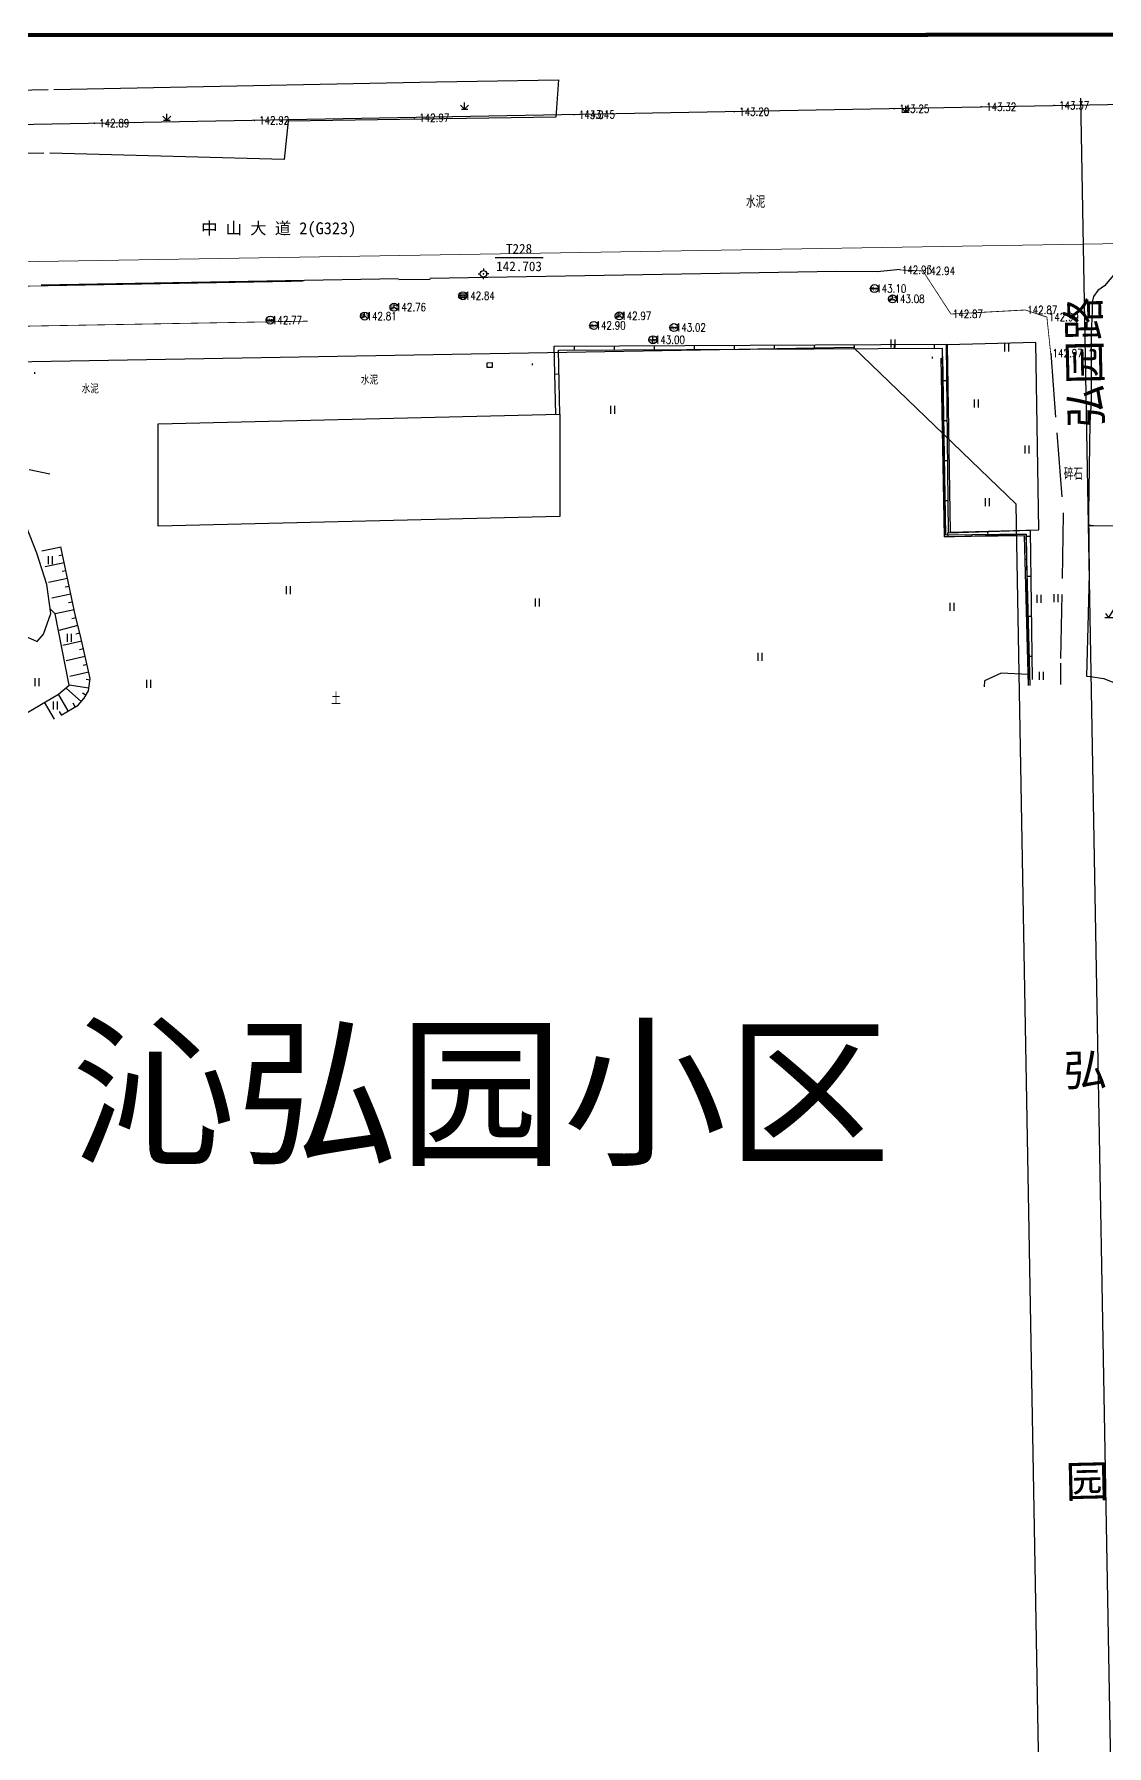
# Model space of a CAD drawing. Extents: x 529262 to 576451, y 2694391 to 2717535.
# Drawn here: x 564937.7 to 565071.8, y 2709450.2 to 2709664.2 of the extents above; entities that cross this region are included whole.
import ezdxf
from ezdxf.enums import TextEntityAlignment as Align
from ezdxf.xclip import XClip

# ---------------------------------------------------------------- set-up
doc = ezdxf.new("R2010")
doc.units = 0
doc.header["$XCLIPFRAME"] = 0
doc.linetypes.add('X2', pattern=[10, 8, -2])
for name, color, linetype in [('a红线图', 1, 'Continuous'), ('COMPONENT', 8, 'Continuous'), ('DLSS', 4, 'Continuous'), ('DMTZ', 8, 'Continuous'), ('GCD', 8, 'Continuous'), ('GXYZ', 8, 'Continuous'), ('JMD', 8, 'Continuous'), ('KZD', 8, 'Continuous'), ('PP-COM', 7, 'Continuous'), ('RD-中线', 40, 'Continuous'), ('RD-红线', 7, 'Continuous'), ('RD-路名', 7, 'Continuous'), ('ZBTZ', 8, 'Continuous'), ('ZJ', 7, 'Continuous'), ('地块名称', 1, 'Continuous')]:
    doc.layers.add(name, color=color, linetype=linetype)
doc.styles.add('HZ', font='rs.shx', dxfattribs={"width": 0.8, "bigfont": 'hztxt.shx'})
doc.styles.add('STYLE1', font='simhei.ttf')
doc.styles.add('宋体', font='', dxfattribs={"width": 0.75})
doc.styles.add('等线体', font='simhei.ttf')
doc.styles.add('黑体', font='simhei.ttf')
doc.styles.get('宋体').set_extended_font_data('SimSun')
doc.linetypes.add('10421', pattern='A,2,[150,AAA.SHX,S=0.5,R=0,X=0,Y=0.5],1e-11', length=2)
doc.linetypes.add('1161', pattern='A,0,[149,AAA.SHX,S=0.15,R=0,X=0,Y=0],-1.6', length=1.6)

# ---------------------------------------------------------------- blocks, each defined once
blk = doc.blocks.new('A$C19FD0107')
at = {"layer": 'RD-中线', "color": 8, "linetype": 'Continuous'}
blk.add_lwpolyline([(-5280.17, 15276.46), (-7574.88, 15234.77, -0.04855), (-7632.83, 15239.35), (-9762.37, 15617.81)], format="xyb", dxfattribs=at)
at = {"layer": 'RD-中线', "color": 8, "linetype": 'Continuous', "flags": 128}
blk.add_lwpolyline([(-5919.17, 14695.76), (-5929.45, 15265.56)], dxfattribs=at)
at = {"layer": 'RD-红线', "color": 8, "linetype": 'Continuous', "flags": 128}
for points in [[(-6225.27, 15229.78), (-5957.89, 15234.46)], [(-5933.6, 14996.26), (-5937.45, 15209.95), (-5937.54, 15214.82)]]:
    blk.add_lwpolyline(points, dxfattribs=at)
at = {"layer": 'RD-红线', "color": 8, "linetype": 'Continuous'}
blk.add_lwpolyline([(-5937.54, 15214.82), (-5957.89, 15234.46, 0.414054)], format="xyb", dxfattribs=at)
blk = doc.blocks.new('GC200')
at = {"linetype": 'Continuous', "const_width": 0.2, "flags": 128}
blk.add_lwpolyline([(-0.1, 0, 1), (0.1, 0, 1)], format="xyb", close=True, dxfattribs=at)
blk = doc.blocks.new('gc121')
at = {"color": 8}
for p, q in [((-0.5, -1), (-0.5, 1)), ((0.5, -1), (0.5, 1))]:
    blk.add_line(p, q, dxfattribs=at)
blk = doc.blocks.new('gc123')
at = {"color": 8}
for p, q in [((-1, 0), (1, 0)), ((0, 0), (-0.8, 1)), ((0, 0), (1.2, 2))]:
    blk.add_line(p, q, dxfattribs=at)
blk = doc.blocks.new('gc124')
at = {"color": 8}
for p, q in [((-1, 1), (0, 0)), ((-0.8, 0), (0.8, 0)), ((0, 0), (0, 1.6)), ((0, 0), (1, 1))]:
    blk.add_line(p, q, dxfattribs=at)
blk = doc.blocks.new('gc116')
at = {"color": 8}
for p, q in [((-1.3, 0), (-0.8, 0)), ((0, 1.3), (0, 0.8)), ((1.3, 0), (0.8, 0)), ((0, -1.3), (0, -0.8))]:
    blk.add_line(p, q, dxfattribs=at)
blk.add_circle((0, 0), 0.8, dxfattribs=at)
blk.add_point((0, 0), dxfattribs=at)
blk = doc.blocks.new('gcbj0101')
blk.add_line((-1, 0), (1, 0))
blk.add_circle((0, 0), 1)
blk = doc.blocks.new('gcbj0102')
for p, q in [((-1, 0), (1, 0)), ((0, -1), (0, 1))]:
    blk.add_line(p, q)
blk.add_circle((0, 0), 1)
blk = doc.blocks.new('gcbj0103')
for p, q in [((-1, 0), (1, 0)), ((-0.9, 0.43), (0.9, 0.43)), ((-0.88, -0.47), (0.88, -0.47))]:
    blk.add_line(p, q)
blk.add_circle((0, 0), 1)
blk = doc.blocks.new('gcbj0107')
for q in [(-0.87, -0.5), (0, 1), (0.87, -0.5)]:
    blk.add_line((0, 0), q)
blk.add_circle((0, 0), 1)

msp = doc.modelspace()

# ---------------------------------------------------------------- linework, layer by layer
at = {"const_width": 0.5}
msp.add_lwpolyline([(564562.501, 2710307.522), (564562.421, 2709590.678), (564888.143, 2709590.86), (564888.226, 2709664.058), (565134.095, 2709664.095), (565134.027, 2710310.134), (564562.501, 2710307.522)], dxfattribs=at)
at = {"layer": 'a红线图', "color": 8, "linetype": 'Continuous', "lineweight": 0, "flags": 128}
msp.add_lwpolyline([(564727.349, 2709632.223), (566623.018, 2709663.858)], dxfattribs=at)
msp.add_lwpolyline([(564727.349, 2709632.223), (566623.018, 2709663.858)], dxfattribs=at)
at = {"layer": 'DLSS', "linetype": 'Continuous', "flags": 128}
msp.add_lwpolyline([(564940.207, 2709657.263), (564988.017, 2709658.204), (565003.293, 2709658.445), (565002.92, 2709653.805), (564969.507, 2709653.291), (564968.985, 2709648.516), (564939.689, 2709649.299)], dxfattribs=at)
for points, elevation in [([(564864.998, 2709655.874), (564902.369, 2709656.519), (564939.485, 2709657.249)], 142.085), ([(564938.969, 2709649.286), (564904.389, 2709648.67), (564870.632, 2709648.071), (564864.998, 2709647.971)], 143.262), ([(565045.982, 2709634.766), (565043.102, 2709634.467), (565038.018, 2709634.501), (564987.188, 2709633.632)], 143.087), ([(564983.294, 2709633.566), (564938.615, 2709632.802)], 143.087)]:
    msp.add_lwpolyline(points, dxfattribs=dict(at, elevation=elevation))
at = {"layer": 'DLSS', "linetype": 'Continuous', "const_width": 0.1, "flags": 128}
for points in [[(565045.944, 2709634.693), (565048.823, 2709634.57), (565052.316, 2709629.187), (565061.611, 2709629.69), (565064.311, 2709628.802), (565064.785, 2709624.29)], [(565045.944, 2709634.693), (565048.823, 2709634.57), (565052.316, 2709629.187), (565061.611, 2709629.69), (565064.311, 2709628.802), (565064.785, 2709624.29)], [(564971.383, 2709633.286), (564900.917, 2709632.03), (564895.087, 2709631.781), (564894.555, 2709631.442), (564894.146, 2709631.26), (564893.835, 2709630.6), (564893.881, 2709627.005)], [(564971.919, 2709628.295), (564901.068, 2709627.032), (564898.881, 2709626.938)]]:
    msp.add_lwpolyline(points, dxfattribs=at)
at = {"layer": 'DLSS', "linetype": 'X2'}
msp.add_lwpolyline([(565064.785, 2709624.29), (565066.358, 2709604.122), (565066.012, 2709585.567), (565065.993, 2709582.884)], dxfattribs=at)
at = {"layer": 'DMTZ'}
for p, q in [((564941.097, 2709600.027, 143.566), (564938.717, 2709599.529, 143.566)), ((564941.507, 2709598.069, 143.566), (564939.126, 2709597.571, 143.566)), ((564941.916, 2709596.112, 143.566), (564939.536, 2709595.614, 143.566)), ((564942.326, 2709594.154, 143.566), (564939.946, 2709593.656, 143.566)), ((564942.736, 2709592.197, 143.566), (564940.355, 2709591.699, 143.566)), ((564943.199, 2709590.252, 143.566), (564940.844, 2709589.644, 143.566)), ((564943.68, 2709588.31, 143.566), (564941.309, 2709587.769, 143.566)), ((564944.125, 2709586.361, 143.566), (564941.754, 2709585.82, 143.566)), ((564944.57, 2709584.411, 143.566), (564942.199, 2709583.87, 143.566)), ((564940.282, 2709578.567, 143.566), (564939.042, 2709580.659, 143.566)), ((564942.003, 2709579.587, 143.566), (564940.762, 2709581.679, 143.566)), ((564943.611, 2709580.744, 143.566), (564941.799, 2709582.366, 143.566)), ((564944.589, 2709582.442, 143.566), (564942.125, 2709582.78, 143.566))]:
    msp.add_line(p, q, dxfattribs=at)
at = {"layer": 'DMTZ', "linetype": 'Continuous'}
for p, q in [((564941.302, 2709599.048, 143.566), (564940.813, 2709598.946, 143.566)), ((564941.712, 2709597.091, 143.566), (564941.222, 2709596.988, 143.566)), ((564942.121, 2709595.133, 143.566), (564941.632, 2709595.031, 143.566)), ((564942.531, 2709593.175, 143.566), (564942.041, 2709593.073, 143.566)), ((564942.949, 2709591.22, 143.566), (564942.465, 2709591.095, 143.566)), ((564943.449, 2709589.283, 143.566), (564942.965, 2709589.158, 143.566)), ((564943.903, 2709587.336, 143.566), (564943.415, 2709587.224, 143.566)), ((564944.348, 2709585.386, 143.566), (564943.86, 2709585.274, 143.566)), ((564944.725, 2709583.433, 143.566), (564944.23, 2709583.501, 143.566)), ((564944.214, 2709581.536, 143.566), (564943.786, 2709581.793, 143.566)), ((564941.143, 2709579.077, 143.566), (564940.888, 2709579.507, 143.566)), ((564942.863, 2709580.097, 143.566), (564942.608, 2709580.527, 143.566))]:
    msp.add_line(p, q, dxfattribs=at)
at = {"layer": 'DMTZ', "linetype": '10421', "flags": 128}
for points, elevation in [([(565073.497, 2709635.103), (565071.515, 2709632.722), (565070.678, 2709632.119), (565070.142, 2709631.382), (565069.96, 2709630.679), (565069.979, 2709629.621), (565069.851, 2709626.613), (565069.865, 2709618.336), (565069.69, 2709615.577), (565069.502, 2709604.386), (565069.581, 2709596.685), (565069.414, 2709590.09), (565069.276, 2709583.941)], 142.555), ([(565069.276, 2709583.941), (565069.705, 2709583.894), (565071.416, 2709583.61), (565072.775, 2709583.092)], 143.935)]:
    msp.add_lwpolyline(points, dxfattribs=dict(at, elevation=elevation))
at = {"layer": 'DMTZ', "linetype": 'Continuous', "elevation": 143.566, "flags": 128}
msp.add_lwpolyline([(564941.124, 2709579.066), (564943.224, 2709580.311), (564943.999, 2709581.177), (564944.54, 2709582.078), (564944.751, 2709583.619), (564943.528, 2709588.979), (564942.899, 2709591.417), (564941.081, 2709600.107)], dxfattribs=at)
at = {"layer": 'JMD', "linetype": 'Continuous'}
for p, q in [((565005.255, 2709624.67), (565005.253, 2709625.17)), ((565010.255, 2709624.696), (565010.253, 2709625.196)), ((565015.255, 2709624.721), (565015.253, 2709625.221)), ((565020.255, 2709624.746), (565020.253, 2709625.246)), ((565025.255, 2709624.772), (565025.253, 2709625.272)), ((565030.255, 2709624.797), (565030.253, 2709625.297)), ((565035.255, 2709624.823), (565035.253, 2709625.323)), ((565040.255, 2709624.848), (565040.252, 2709625.348)), ((565045.255, 2709624.874), (565045.252, 2709625.374)), ((565049.986, 2709623.842), (565049.99, 2709623.642)), ((565050.255, 2709624.899), (565050.252, 2709625.399)), ((564937.77, 2709621.929), (564937.773, 2709621.729)), ((564994.994, 2709622.927), (564994.997, 2709622.727)), ((564999.993, 2709623.01), (564999.997, 2709622.81)), ((565003.324, 2709621.658), (565002.824, 2709621.647)), ((565051.308, 2709623.363, 143.935), (565051.108, 2709623.359, 143.935)), ((565051.26, 2709620.864), (565051.76, 2709620.87)), ((565051.398, 2709618.364, 143.935), (565051.198, 2709618.36, 143.935)), ((565051.316, 2709615.864), (565051.816, 2709615.87)), ((565051.487, 2709613.364, 143.935), (565051.287, 2709613.361, 143.935)), ((565051.373, 2709610.865), (565051.873, 2709610.87)), ((565051.576, 2709608.365, 143.935), (565051.376, 2709608.362, 143.935)), ((565051.429, 2709605.865), (565051.929, 2709605.871)), ((565051.665, 2709603.366, 143.935), (565051.466, 2709603.362, 143.935)), ((565051.955, 2709601.354), (565051.939, 2709601.854)), ((565054.874, 2709601.578, 143.935), (565054.876, 2709601.378, 143.935)), ((565056.952, 2709601.508), (565056.937, 2709602.008)), ((565059.874, 2709601.634, 143.935), (565059.876, 2709601.434, 143.935)), ((565061.723, 2709601.425), (565062.223, 2709601.432)), ((565061.801, 2709598.502, 143.935), (565061.602, 2709598.497, 143.935)), ((565061.798, 2709596.425), (565062.298, 2709596.433)), ((565061.931, 2709593.504, 143.935), (565061.731, 2709593.499, 143.935)), ((565061.873, 2709591.426), (565062.373, 2709591.433)), ((565062.061, 2709588.506, 143.935), (565061.861, 2709588.5, 143.935)), ((565061.948, 2709586.426), (565062.448, 2709586.434)), ((565062.191, 2709583.507, 143.935), (565061.991, 2709583.502, 143.935))]:
    msp.add_line(p, q, dxfattribs=at)
at = {"layer": 'JMD', "linetype": 'Continuous', "flags": 128}
for points in [[(565051.861, 2709625.343), (565052.23, 2709601.902), (565063.292, 2709602.197), (565062.923, 2709625.638)], [(564994.991, 2709623.109), (564995.002, 2709622.522), (564994.377, 2709622.511), (564994.366, 2709623.098)], [(564953.23, 2709615.462), (565003.434, 2709616.659), (565003.434, 2709603.861), (564953.23, 2709602.664)]]:
    msp.add_lwpolyline(points, close=True, dxfattribs=at)
for points in [[(565002.934, 2709616.648), (565002.747, 2709625.157), (565051.709, 2709625.407), (565051.974, 2709601.855), (565062.212, 2709602.171), (565062.491, 2709583.51)], [(565003.434, 2709616.659), (565003.258, 2709624.66), (565051.215, 2709624.904), (565051.48, 2709601.34), (565061.719, 2709601.655), (565061.991, 2709583.502)]]:
    msp.add_lwpolyline(points, dxfattribs=at)
at = {"layer": 'JMD', "linetype": 'Continuous', "elevation": 143.935, "flags": 128}
for points in [[(565062.011, 2709582.763), (565061.525, 2709601.453), (565051.502, 2709601.34), (565051.103, 2709623.661)], [(565062.211, 2709582.769), (565061.719, 2709601.655), (565051.698, 2709601.542), (565051.3, 2709623.864)]]:
    msp.add_lwpolyline(points, dxfattribs=at)
at = {"layer": 'KZD', "linetype": 'Continuous'}
msp.add_line((564995.345, 2709636.236), (565001.345, 2709636.236), dxfattribs=at)
at = {"layer": 'ZBTZ', "linetype": '1161', "flags": 128}
for points, elevation in [([(564983.321, 2709633.504), (564987.228, 2709633.551)], 142.651), ([(564935.784, 2709589.284), (564938.1, 2709588.258), (564938.892, 2709589.162), (564939.837, 2709591.775), (564939.337, 2709595.389), (564938.058, 2709599.281), (564936.77, 2709602.588)], 141.675), ([(564936.096, 2709578.912), (564940.762, 2709581.679), (564942.125, 2709582.78), (564940.355, 2709591.699), (564939.757, 2709592.354)], 142.672), ([(565061.975, 2709584.136), (565058.587, 2709584.313), (565056.518, 2709583.324), (565056.486, 2709582.594)], 143.935)]:
    msp.add_lwpolyline(points, dxfattribs=dict(at, elevation=elevation))
at = {"layer": 'ZBTZ', "linetype": '1161'}
for points in [[(564939.7, 2709609.166), (564937.114, 2709609.722)], [(565069.455, 2709602.833), (565070.142, 2709602.737)]]:
    msp.add_lwpolyline(points, dxfattribs=at)
at = {"layer": 'ZBTZ', "linetype": 'Continuous'}
msp.add_lwpolyline([(565069.519, 2709602.731), (565076.307, 2709602.797), (565084.676, 2709602), (565092.904, 2709601.04)], dxfattribs=at)

# ---------------------------------------------------------------- block references
at = {"layer": 'COMPONENT', "linetype": 'Continuous', "xscale": 0.5, "yscale": 0.5}
for name, p in [('gcbj0101', (565042.762, 2709632.358)), ('gcbj0107', (564982.715, 2709630.042)), ('gcbj0103', (564991.33, 2709631.477)), ('gcbj0107', (565045.029, 2709631.079)), ('gcbj0101', (564967.242, 2709628.429)), ('gcbj0107', (564979.047, 2709628.923)), ('gcbj0101', (565007.683, 2709627.754)), ('gcbj0107', (565010.866, 2709628.953)), ('gcbj0101', (565017.708, 2709627.496)), ('gcbj0102', (565015.075, 2709625.964))]:
    msp.add_blockref(name, p, dxfattribs=at)
at = {"layer": 'GCD', "linetype": 'Continuous'}
ref = msp.add_blockref('GC200', (565056.114, 2709655.076, 143.315), dxfattribs=dict(at, xscale=0.5, yscale=0.5, zscale=0.5))
ref.add_attrib('height', '143.32', dxfattribs={"linetype": 'Continuous', "height": 1, "style": 'HZ', "width": 0.8}).set_placement((565056.714, 2709655.076, 143.315), align=Align.MIDDLE_LEFT)
ref = msp.add_blockref('GC200', (565065.226, 2709655.266, 143.37), dxfattribs=dict(at, xscale=0.5, yscale=0.5, zscale=0.5))
ref.add_attrib('height', '143.37', dxfattribs={"linetype": 'Continuous', "height": 1, "style": 'HZ', "width": 0.8}).set_placement((565065.826, 2709655.266, 143.37), align=Align.MIDDLE_LEFT)
ref = msp.add_blockref('GC200', (564945.256, 2709653.031, 142.887), dxfattribs=dict(at, xscale=0.5, yscale=0.5, zscale=0.5))
ref.add_attrib('height', '142.89', dxfattribs={"linetype": 'Continuous', "height": 1, "style": 'HZ', "width": 0.8}).set_placement((564945.856, 2709653.031, 142.887), align=Align.MIDDLE_LEFT)
ref = msp.add_blockref('GC200', (564965.25, 2709653.385, 142.92), dxfattribs=dict(at, xscale=0.5, yscale=0.5, zscale=0.5))
ref.add_attrib('height', '142.92', dxfattribs={"linetype": 'Continuous', "height": 1, "style": 'HZ', "width": 0.8}).set_placement((564965.85, 2709653.385, 142.92), align=Align.MIDDLE_LEFT)
ref = msp.add_blockref('GC200', (564985.261, 2709653.711, 142.97), dxfattribs=dict(at, xscale=0.5, yscale=0.5, zscale=0.5))
ref.add_attrib('height', '142.97', dxfattribs={"linetype": 'Continuous', "height": 1, "style": 'HZ', "width": 0.8}).set_placement((564985.861, 2709653.711, 142.97), align=Align.MIDDLE_LEFT)
ref = msp.add_blockref('GC200', (565005.222, 2709654.102, 143.041), dxfattribs=dict(at, xscale=0.5, yscale=0.5, zscale=0.5))
ref.add_attrib('height', '143.04', dxfattribs={"linetype": 'Continuous', "height": 1, "style": 'HZ', "width": 0.8}).set_placement((565005.822, 2709654.102, 143.041), align=Align.MIDDLE_LEFT)
ref = msp.add_blockref('GC200', (565005.964, 2709654.144, 143.149), dxfattribs=dict(at, xscale=0.5, yscale=0.5, zscale=0.5))
ref.add_attrib('height', '143.15', dxfattribs={"linetype": 'Continuous', "height": 1, "style": 'HZ', "width": 0.8}).set_placement((565006.564, 2709654.144, 143.149), align=Align.MIDDLE_LEFT)
ref = msp.add_blockref('GC200', (565025.242, 2709654.474, 143.2), dxfattribs=dict(at, xscale=0.5, yscale=0.5, zscale=0.5))
ref.add_attrib('height', '143.20', dxfattribs={"linetype": 'Continuous', "height": 1, "style": 'HZ', "width": 0.8}).set_placement((565025.842, 2709654.474, 143.2), align=Align.MIDDLE_LEFT)
ref = msp.add_blockref('GC200', (565045.248, 2709654.851, 143.25), dxfattribs=dict(at, xscale=0.5, yscale=0.5, zscale=0.5))
ref.add_attrib('height', '143.25', dxfattribs={"linetype": 'Continuous', "height": 1, "style": 'HZ', "width": 0.8}).set_placement((565045.848, 2709654.851, 143.25), align=Align.MIDDLE_LEFT)
ref = msp.add_blockref('GC200', (565045.94, 2709634.696, 142.93), dxfattribs=dict(at, xscale=0.1999999999534339, yscale=0.1999999999534339, zscale=0.1999999999534339))
ref.add_attrib('height', '142.93', dxfattribs={"linetype": 'Continuous', "height": 1, "style": 'HZ', "width": 0.8}).set_placement((565046.18, 2709634.696, 142.93), align=Align.MIDDLE_LEFT)
ref = msp.add_blockref('GC200', (565045.94, 2709634.696, 142.93), dxfattribs=dict(at, xscale=0.1999999999534339, yscale=0.1999999999534339, zscale=0.1999999999534339))
ref.add_attrib('height', '142.93', dxfattribs={"linetype": 'Continuous', "height": 1, "style": 'HZ', "width": 0.8}).set_placement((565046.18, 2709634.696, 142.93), align=Align.MIDDLE_LEFT)
ref = msp.add_blockref('GC200', (565048.819, 2709634.573, 142.941), dxfattribs=dict(at, xscale=0.1999999999534339, yscale=0.1999999999534339, zscale=0.1999999999534339))
ref.add_attrib('height', '142.94', dxfattribs={"linetype": 'Continuous', "height": 1, "style": 'HZ', "width": 0.8}).set_placement((565049.059, 2709634.573, 142.941), align=Align.MIDDLE_LEFT)
ref = msp.add_blockref('GC200', (565048.819, 2709634.573, 142.941), dxfattribs=dict(at, xscale=0.1999999999534339, yscale=0.1999999999534339, zscale=0.1999999999534339))
ref.add_attrib('height', '142.94', dxfattribs={"linetype": 'Continuous', "height": 1, "style": 'HZ', "width": 0.8}).set_placement((565049.059, 2709634.573, 142.941), align=Align.MIDDLE_LEFT)
ref = msp.add_blockref('GC200', (565042.737, 2709632.363, 143.103), dxfattribs=dict(at, xscale=0.1999999999534339, yscale=0.1999999999534339, zscale=0.1999999999534339))
ref.add_attrib('height', '143.10', dxfattribs={"linetype": 'Continuous', "height": 1, "style": 'HZ', "width": 0.8}).set_placement((565042.977, 2709632.363, 143.103), align=Align.MIDDLE_LEFT)
ref = msp.add_blockref('GC200', (565042.737, 2709632.363, 143.103), dxfattribs=dict(at, xscale=0.1999999999534339, yscale=0.1999999999534339, zscale=0.1999999999534339))
ref.add_attrib('height', '143.10', dxfattribs={"linetype": 'Continuous', "height": 1, "style": 'HZ', "width": 0.8}).set_placement((565042.977, 2709632.363, 143.103), align=Align.MIDDLE_LEFT)
ref = msp.add_blockref('GC200', (564982.713, 2709630.043, 142.757), dxfattribs=dict(at, xscale=0.1999999999534339, yscale=0.1999999999534339, zscale=0.1999999999534339))
ref.add_attrib('height', '142.76', dxfattribs={"linetype": 'Continuous', "height": 1, "style": 'HZ', "width": 0.8}).set_placement((564982.953, 2709630.043, 142.757), align=Align.MIDDLE_LEFT)
ref = msp.add_blockref('GC200', (564982.713, 2709630.043, 142.757), dxfattribs=dict(at, xscale=0.1999999999534339, yscale=0.1999999999534339, zscale=0.1999999999534339))
ref.add_attrib('height', '142.76', dxfattribs={"linetype": 'Continuous', "height": 1, "style": 'HZ', "width": 0.8}).set_placement((564982.953, 2709630.043, 142.757), align=Align.MIDDLE_LEFT)
ref = msp.add_blockref('GC200', (564991.31, 2709631.479, 142.84), dxfattribs=dict(at, xscale=0.1999999999534339, yscale=0.1999999999534339, zscale=0.1999999999534339))
ref.add_attrib('height', '142.84', dxfattribs={"linetype": 'Continuous', "height": 1, "style": 'HZ', "width": 0.8}).set_placement((564991.55, 2709631.479, 142.84), align=Align.MIDDLE_LEFT)
ref = msp.add_blockref('GC200', (564991.31, 2709631.479, 142.84), dxfattribs=dict(at, xscale=0.1999999999534339, yscale=0.1999999999534339, zscale=0.1999999999534339))
ref.add_attrib('height', '142.84', dxfattribs={"linetype": 'Continuous', "height": 1, "style": 'HZ', "width": 0.8}).set_placement((564991.55, 2709631.479, 142.84), align=Align.MIDDLE_LEFT)
ref = msp.add_blockref('GC200', (565045.023, 2709631.081, 143.076), dxfattribs=dict(at, xscale=0.1999999999534339, yscale=0.1999999999534339, zscale=0.1999999999534339))
ref.add_attrib('height', '143.08', dxfattribs={"linetype": 'Continuous', "height": 1, "style": 'HZ', "width": 0.8}).set_placement((565045.263, 2709631.081, 143.076), align=Align.MIDDLE_LEFT)
ref = msp.add_blockref('GC200', (565045.023, 2709631.081, 143.076), dxfattribs=dict(at, xscale=0.1999999999534339, yscale=0.1999999999534339, zscale=0.1999999999534339))
ref.add_attrib('height', '143.08', dxfattribs={"linetype": 'Continuous', "height": 1, "style": 'HZ', "width": 0.8}).set_placement((565045.263, 2709631.081, 143.076), align=Align.MIDDLE_LEFT)
ref = msp.add_blockref('GC200', (565061.607, 2709629.693, 142.869), dxfattribs=dict(at, xscale=0.1999999999534339, yscale=0.1999999999534339, zscale=0.1999999999534339))
ref.add_attrib('height', '142.87', dxfattribs={"linetype": 'Continuous', "height": 1, "style": 'HZ', "width": 0.8}).set_placement((565061.847, 2709629.693, 142.869), align=Align.MIDDLE_LEFT)
ref = msp.add_blockref('GC200', (565061.607, 2709629.693, 142.869), dxfattribs=dict(at, xscale=0.1999999999534339, yscale=0.1999999999534339, zscale=0.1999999999534339))
ref.add_attrib('height', '142.87', dxfattribs={"linetype": 'Continuous', "height": 1, "style": 'HZ', "width": 0.8}).set_placement((565061.847, 2709629.693, 142.869), align=Align.MIDDLE_LEFT)
ref = msp.add_blockref('GC200', (564967.219, 2709628.429, 142.767), dxfattribs=dict(at, xscale=0.1999999999534339, yscale=0.1999999999534339, zscale=0.1999999999534339))
ref.add_attrib('height', '142.77', dxfattribs={"linetype": 'Continuous', "height": 1, "style": 'HZ', "width": 0.8}).set_placement((564967.459, 2709628.429, 142.767), align=Align.MIDDLE_LEFT)
ref = msp.add_blockref('GC200', (564967.219, 2709628.429, 142.767), dxfattribs=dict(at, xscale=0.1999999999534339, yscale=0.1999999999534339, zscale=0.1999999999534339))
ref.add_attrib('height', '142.77', dxfattribs={"linetype": 'Continuous', "height": 1, "style": 'HZ', "width": 0.8}).set_placement((564967.459, 2709628.429, 142.767), align=Align.MIDDLE_LEFT)
ref = msp.add_blockref('GC200', (564979.04, 2709628.927, 142.813), dxfattribs=dict(at, xscale=0.1999999999534339, yscale=0.1999999999534339, zscale=0.1999999999534339))
ref.add_attrib('height', '142.81', dxfattribs={"linetype": 'Continuous', "height": 1, "style": 'HZ', "width": 0.8}).set_placement((564979.28, 2709628.927, 142.813), align=Align.MIDDLE_LEFT)
ref = msp.add_blockref('GC200', (564979.04, 2709628.927, 142.813), dxfattribs=dict(at, xscale=0.1999999999534339, yscale=0.1999999999534339, zscale=0.1999999999534339))
ref.add_attrib('height', '142.81', dxfattribs={"linetype": 'Continuous', "height": 1, "style": 'HZ', "width": 0.8}).set_placement((564979.28, 2709628.927, 142.813), align=Align.MIDDLE_LEFT)
ref = msp.add_blockref('GC200', (565007.661, 2709627.755, 142.899), dxfattribs=dict(at, xscale=0.1999999999534339, yscale=0.1999999999534339, zscale=0.1999999999534339))
ref.add_attrib('height', '142.90', dxfattribs={"linetype": 'Continuous', "height": 1, "style": 'HZ', "width": 0.8}).set_placement((565007.901, 2709627.755, 142.899), align=Align.MIDDLE_LEFT)
ref = msp.add_blockref('GC200', (565007.661, 2709627.755, 142.899), dxfattribs=dict(at, xscale=0.1999999999534339, yscale=0.1999999999534339, zscale=0.1999999999534339))
ref.add_attrib('height', '142.90', dxfattribs={"linetype": 'Continuous', "height": 1, "style": 'HZ', "width": 0.8}).set_placement((565007.901, 2709627.755, 142.899), align=Align.MIDDLE_LEFT)
ref = msp.add_blockref('GC200', (565010.861, 2709628.952, 142.969), dxfattribs=dict(at, xscale=0.1999999999534339, yscale=0.1999999999534339, zscale=0.1999999999534339))
ref.add_attrib('height', '142.97', dxfattribs={"linetype": 'Continuous', "height": 1, "style": 'HZ', "width": 0.8}).set_placement((565011.101, 2709628.952, 142.969), align=Align.MIDDLE_LEFT)
ref = msp.add_blockref('GC200', (565010.861, 2709628.952, 142.969), dxfattribs=dict(at, xscale=0.1999999999534339, yscale=0.1999999999534339, zscale=0.1999999999534339))
ref.add_attrib('height', '142.97', dxfattribs={"linetype": 'Continuous', "height": 1, "style": 'HZ', "width": 0.8}).set_placement((565011.101, 2709628.952, 142.969), align=Align.MIDDLE_LEFT)
ref = msp.add_blockref('GC200', (565017.685, 2709627.5, 143.021), dxfattribs=dict(at, xscale=0.1999999999534339, yscale=0.1999999999534339, zscale=0.1999999999534339))
ref.add_attrib('height', '143.02', dxfattribs={"linetype": 'Continuous', "height": 1, "style": 'HZ', "width": 0.8}).set_placement((565017.925, 2709627.5, 143.021), align=Align.MIDDLE_LEFT)
ref = msp.add_blockref('GC200', (565017.685, 2709627.5, 143.021), dxfattribs=dict(at, xscale=0.1999999999534339, yscale=0.1999999999534339, zscale=0.1999999999534339))
ref.add_attrib('height', '143.02', dxfattribs={"linetype": 'Continuous', "height": 1, "style": 'HZ', "width": 0.8}).set_placement((565017.925, 2709627.5, 143.021), align=Align.MIDDLE_LEFT)
ref = msp.add_blockref('GC200', (565052.312, 2709629.19, 142.87), dxfattribs=dict(at, xscale=0.1999999999534339, yscale=0.1999999999534339, zscale=0.1999999999534339))
ref.add_attrib('height', '142.87', dxfattribs={"linetype": 'Continuous', "height": 1, "style": 'HZ', "width": 0.8}).set_placement((565052.552, 2709629.19, 142.87), align=Align.MIDDLE_LEFT)
ref = msp.add_blockref('GC200', (565052.312, 2709629.19, 142.87), dxfattribs=dict(at, xscale=0.1999999999534339, yscale=0.1999999999534339, zscale=0.1999999999534339))
ref.add_attrib('height', '142.87', dxfattribs={"linetype": 'Continuous', "height": 1, "style": 'HZ', "width": 0.8}).set_placement((565052.552, 2709629.19, 142.87), align=Align.MIDDLE_LEFT)
ref = msp.add_blockref('GC200', (565064.307, 2709628.805, 142.987), dxfattribs=dict(at, xscale=0.1999999999534339, yscale=0.1999999999534339, zscale=0.1999999999534339))
ref.add_attrib('height', '142.99', dxfattribs={"linetype": 'Continuous', "height": 1, "style": 'HZ', "width": 0.8}).set_placement((565064.547, 2709628.805, 142.987), align=Align.MIDDLE_LEFT)
ref = msp.add_blockref('GC200', (565064.307, 2709628.805, 142.987), dxfattribs=dict(at, xscale=0.1999999999534339, yscale=0.1999999999534339, zscale=0.1999999999534339))
ref.add_attrib('height', '142.99', dxfattribs={"linetype": 'Continuous', "height": 1, "style": 'HZ', "width": 0.8}).set_placement((565064.547, 2709628.805, 142.987), align=Align.MIDDLE_LEFT)
ref = msp.add_blockref('GC200', (565015.068, 2709625.972, 142.999), dxfattribs=dict(at, xscale=0.1999999999534339, yscale=0.1999999999534339, zscale=0.1999999999534339))
ref.add_attrib('height', '143.00', dxfattribs={"linetype": 'Continuous', "height": 1, "style": 'HZ', "width": 0.8}).set_placement((565015.308, 2709625.972, 142.999), align=Align.MIDDLE_LEFT)
ref = msp.add_blockref('GC200', (565015.068, 2709625.972, 142.999), dxfattribs=dict(at, xscale=0.1999999999534339, yscale=0.1999999999534339, zscale=0.1999999999534339))
ref.add_attrib('height', '143.00', dxfattribs={"linetype": 'Continuous', "height": 1, "style": 'HZ', "width": 0.8}).set_placement((565015.308, 2709625.972, 142.999), align=Align.MIDDLE_LEFT)
ref = msp.add_blockref('GC200', (565064.781, 2709624.293, 142.971), dxfattribs=dict(at, xscale=0.1999999999534339, yscale=0.1999999999534339, zscale=0.1999999999534339))
ref.add_attrib('height', '142.97', dxfattribs={"linetype": 'Continuous', "height": 1, "style": 'HZ', "width": 0.8}).set_placement((565065.021, 2709624.293, 142.971), align=Align.MIDDLE_LEFT)
ref = msp.add_blockref('GC200', (565064.781, 2709624.293, 142.971), dxfattribs=dict(at, xscale=0.1999999999534339, yscale=0.1999999999534339, zscale=0.1999999999534339))
ref.add_attrib('height', '142.97', dxfattribs={"linetype": 'Continuous', "height": 1, "style": 'HZ', "width": 0.8}).set_placement((565065.021, 2709624.293, 142.971), align=Align.MIDDLE_LEFT)
at = {"layer": 'KZD', "linetype": 'Continuous', "xscale": 0.5, "yscale": 0.5, "zscale": 0.5}
msp.add_blockref('gc116', (564993.895, 2709634.207, 142.703), dxfattribs=at)
at = {"layer": 'PP-COM'}
ref = msp.add_blockref('A$C19FD0107', (570997.993, 2694390.603), dxfattribs=at)
XClip(ref).set_block_clipping_path([(-9366.4383134884, 14428.6043910822), (-3328.4480743363, 17452.7484863754)])
at = {"layer": 'ZBTZ', "linetype": 'Continuous', "xscale": 0.5, "yscale": 0.5}
for name, p in [('gc124', (564991.533, 2709654.807)), ('gc124', (564954.326, 2709653.428)), ('gc124', (565046.688, 2709654.404)), ('gc121', (565045.099, 2709625.508)), ('gc121', (565059.325, 2709625.002)), ('gc121', (565010.059, 2709617.223)), ('gc121', (565055.522, 2709617.988)), ('gc121', (565061.86, 2709612.242)), ('gc121', (565056.874, 2709605.651)), ('gc121', (564939.79, 2709598.403)), ('gc121', (564969.541, 2709594.678)), ('gc121', (565000.646, 2709593.136)), ('gc121', (565063.344, 2709593.599)), ('gc121', (565065.452, 2709593.653)), ('gc121', (565052.459, 2709592.592)), ('gc123', (565072.073, 2709591.265)), ('gc121', (564942.174, 2709588.73)), ('gc121', (565028.47, 2709586.335)), ('gc121', (564938.127, 2709583.187)), ('gc121', (564952.07, 2709582.945)), ('gc121', (565063.634, 2709583.965)), ('gc121', (564940.394, 2709580.252))]:
    msp.add_blockref(name, p, dxfattribs=at)

# ---------------------------------------------------------------- texts
at = {"layer": 'GXYZ', "linetype": 'Continuous', "style": '宋体'}
for s, p in [('供水', (565042.789, 2709632.332)), ('电力', (564982.759, 2709630.092)), ('雨水', (564991.332, 2709631.436)), ('电力', (565045.073, 2709631.129)), ('供水', (564967.269, 2709628.402)), ('通信', (564979.091, 2709628.974)), ('供水', (565007.71, 2709627.727)), ('通信', (565010.91, 2709629.003)), ('供水', (565017.734, 2709627.47)), ('污', (565015.075, 2709625.958))]:
    msp.add_text(s, height=0.5, dxfattribs=at).set_placement(p, align=Align.MIDDLE)
at = {"layer": 'KZD', "linetype": 'Continuous', "style": '等线体'}
for s, p in [('T228', (564998.345, 2709637.336)), ('142.703', (564998.345, 2709635.136))]:
    msp.add_text(s, height=1.2, dxfattribs=at).set_placement(p, align=Align.MIDDLE)
at = {"layer": 'RD-路名', "color": 7, "style": '黑体'}
for s, rotation, p in [('弘园路', 91.30512, (565068.958, 2709623.152)), ('弘', 1.30936, (565069.111, 2709534.716)), ('园', 1.30936, (565069.367, 2709483.239))]:
    msp.add_text(s, height=4, rotation=rotation, dxfattribs=at).set_placement(p, align=Align.MIDDLE)
at = {"layer": 'ZJ', "color": 8, "linetype": 'Continuous', "style": 'HZ', "width": 0.8}
for s, height, p in [('水泥', 1.5, (565027.908, 2709643.295)), ('水泥', 1, (564979.65, 2709621.018)), ('水泥', 1, (564944.747, 2709619.913)), ('碎石', 1.5, (565067.624, 2709609.286)), ('土', 1.5, (564975.468, 2709581.192))]:
    msp.add_text(s, height=height, dxfattribs=at).set_placement(p, align=Align.MIDDLE)
at = {"layer": 'ZJ', "color": 8, "linetype": 'Continuous', "style": '等线体'}
msp.add_text('中 山 大 道 2(G323)', height=1.5, dxfattribs=at).set_placement((564968.308, 2709639.821), align=Align.MIDDLE)
at = {"layer": '地块名称', "color": 1, "style": 'STYLE1'}
msp.add_text('沁弘园小区', height=15, dxfattribs=at).set_placement((564942.454, 2709524.341))

doc.saveas('drawing.dxf')
